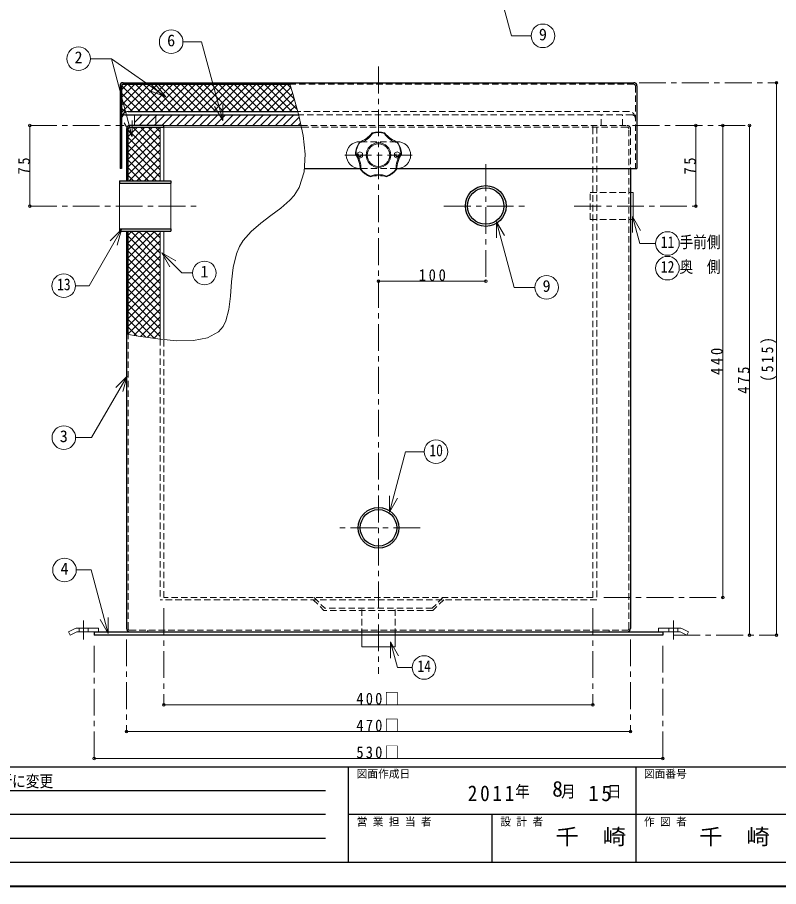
# Model space of a CAD drawing. Units: millimetres at full size, sheet at 1:5. Extents: x -1061 to 964, y -679 to 726.
# Drawn here: x -386 to 324, y -679 to 131 of the extents above; entities that cross this region are included whole.
import ezdxf
from ezdxf.enums import TextEntityAlignment as Align

# ---------------------------------------------------------------- set-up
doc = ezdxf.new("R2010")
doc.units = ezdxf.units.MM
doc.header["$LTSCALE"] = 5
doc.header["$PDMODE"] = 32
doc.header["$PDSIZE"] = 2.5
doc.linetypes.add('CHAIN1', pattern=[8, 5, -1, 1, -1])
doc.linetypes.add('DASHED1', pattern=[1.8, 1.2, -0.6])
doc.layers.add('0-0', color=7, linetype='Continuous', lineweight=18)
doc.styles.add('ＭＳ ゴシック', font='')
doc.styles.get('ＭＳ ゴシック').set_extended_font_data('MS Gothic')

msp = doc.modelspace()

# ---------------------------------------------------------------- linework, layer by layer
at = {"layer": '0-0'}
for p, q in [((-231.212, 108.608), (-213.827, 108.608)), ((-194.176, 35.267), (-213.827, 108.608)), ((-317.538, 92.825), (-297.925, 92.825)), ((-278.455, 20.162), (-297.925, 92.825)), ((-247.142, 57.266), (-297.925, 92.825)), ((-247.142, 57.266), (-256.784, 68.757)), ((-247.142, 57.266), (-261.237, 62.397)), ((-194.176, 35.267), (-194.176, 50.267)), ((-194.176, 35.267), (-201.676, 48.258)), ((-278.455, 20.162), (-285.955, 33.152)), ((-278.455, 20.162), (-278.455, 35.162)), ((-276.401, 30.457), (-276.401, 40.457)), ((-256.401, 30.457), (-256.401, 40.457)), ((-252.401, 28.957), (-252.401, -21.043)), ((-121.05, 30.457), (-248.901, 30.457)), ((-248.901, -21.043), (-248.901, 28.957)), ((-248.901, 28.957), (-120.723, 28.957)), ((-66.401, 15.457), (-65.335, 15.457)), ((-32.467, 15.457), (-31.401, 15.457)), ((-290.401, -23.193), (-290.401, -65.893)), ((-242.401, -65.893), (-242.401, -23.193)), ((186.099, -32.043), (188.599, -32.043)), ((188.599, -32.043), (188.599, -57.043)), ((188.011, -54.209), (188.011, -69.209)), ((188.011, -54.209), (195.511, -67.199)), ((188.011, -54.209), (194.779, -79.469)), ((61.25, -59.121), (61.25, -74.121)), ((61.25, -59.121), (68.75, -72.111)), ((186.099, -57.043), (188.599, -57.043)), ((-288.512, -66.495), (-318.744, -118.86)), ((-288.512, -66.495), (-299.118, -77.102)), ((-288.512, -66.495), (-292.394, -80.984)), ((-252.401, -68.043), (-252.401, -168.671)), ((-248.901, -168.997), (-248.901, -68.043)), ((194.779, -79.469), (209.544, -79.469)), ((-250.949, -88.134), (-237.959, -95.634)), ((-250.949, -88.134), (-243.449, -101.124)), ((-331.379, -118.86), (-318.744, -118.86)), ((-283.312, -203.005), (-316.468, -260.433)), ((-283.312, -203.005), (-293.918, -213.611)), ((-283.312, -203.005), (-287.194, -217.494)), ((-331.301, -260.433), (-316.468, -260.433)), ((-38.666, -329.804), (-23.604, -273.591)), ((-23.604, -273.591), (-6.277, -273.591)), ((-38.666, -329.804), (-38.666, -314.804)), ((-38.666, -329.804), (-31.166, -316.814)), ((-330.625, -383.864), (-316.85, -383.864)), ((-300.977, -443.102), (-316.85, -383.864)), ((-300.977, -443.102), (-300.977, -428.102)), ((-300.977, -443.102), (-308.477, -430.112)), ((-331.64, -438.413), (-337.901, -441.543)), ((-337.901, -441.543), (-336.335, -444.674)), ((-330.813, -441.913), (-336.335, -444.674)), ((-330.074, -438.043), (-309.901, -438.043)), ((-329.248, -441.543), (-313.901, -441.543)), ((-309.901, -438.043), (-309.901, -441.543)), ((-64.401, -455.543), (-64.401, -444.543)), ((-33.401, -455.543), (-33.401, -444.543)), ((212.099, -438.043), (212.099, -441.543)), ((232.273, -438.043), (212.099, -438.043)), ((231.447, -441.543), (216.099, -441.543)), ((233.012, -441.913), (238.534, -444.674)), ((233.838, -438.413), (240.099, -441.543)), ((240.099, -441.543), (238.534, -444.674)), ((-37.591, -450.955), (-30.091, -463.946)), ((-37.591, -450.955), (-37.591, -465.955)), ((-64.401, -455.543), (-33.401, -455.543))]:
    msp.add_line(p, q, dxfattribs=at)
at = {"layer": '0-0', "color": 4, "linetype": 'CHAIN1', "lineweight": 9}
for p, q in [((-48.901, 85.457), (-48.901, -480.543)), ((194.099, 70.457), (322.099, 70.457)), ((-373.901, 30.457), (-285.901, 30.457)), ((188.099, 30.457), (297.099, 30.457)), ((-80.401, 2.957), (-17.401, 2.957)), ((51.099, -5.543), (51.099, -114.543)), ((-373.901, -44.543), (-217.401, -44.543)), ((12.099, -44.543), (90.099, -44.543)), ((133.599, -44.543), (247.099, -44.543)), ((-9.901, -344.543), (-87.901, -344.543)), ((161.099, -409.543), (272.099, -409.543)), ((-248.901, -419.543), (-248.901, -509.543)), ((151.099, -419.543), (151.099, -509.543)), ((-323.901, -431.043), (-323.901, -448.543)), ((226.099, -431.043), (226.099, -448.543)), ((226.099, -444.543), (322.099, -444.543)), ((-283.901, -448.543), (-283.901, -534.543)), ((186.099, -448.543), (186.099, -534.543)), ((-313.901, -454.543), (-313.901, -559.543)), ((216.099, -454.543), (216.099, -559.543))]:
    msp.add_line(p, q, dxfattribs=at)
at = {"layer": '0-0', "color": 5, "lineweight": 25}
for p, q in [((-289.901, 67.457), (-289.901, -9.543)), ((-288.401, 67.457), (-288.401, -9.543)), ((-286.901, 70.457), (189.099, 70.457)), ((-286.901, 68.957), (-131.394, 68.957)), ((192.099, 67.457), (192.099, -9.543)), ((-282.401, 43.457), (-124.096, 43.457)), ((-285.401, 40.457), (-123.261, 40.457)), ((-283.901, 27.457), (-283.901, -21.043)), ((-282.401, -21.043), (-282.401, 27.457)), ((-248.901, 30.457), (-280.901, 30.457)), ((-280.901, 28.957), (-248.901, 28.957)), ((-248.901, 28.957), (-248.901, 30.457)), ((-288.401, -9.543), (-289.901, -9.543)), ((-117.881, -9.543), (-65.793, -9.543)), ((-32.009, -9.543), (192.099, -9.543)), ((186.099, -9.543), (186.099, -438.543)), ((-290.401, -21.043), (-242.401, -21.043)), ((-290.401, -21.043), (-290.401, -23.193)), ((-290.401, -23.193), (-242.401, -23.193)), ((-242.401, -21.043), (-242.401, -23.193)), ((-290.401, -65.893), (-242.401, -65.893)), ((-290.401, -65.893), (-290.401, -68.043)), ((-290.401, -68.043), (-242.401, -68.043)), ((-283.901, -68.043), (-283.901, -438.543)), ((-282.401, -164.255), (-282.401, -68.043)), ((-242.401, -65.893), (-242.401, -68.043)), ((-313.901, -441.543), (216.099, -441.543)), ((-313.901, -441.543), (-313.901, -444.543)), ((216.099, -444.543), (-313.901, -444.543)), ((216.099, -441.543), (216.099, -444.543))]:
    msp.add_line(p, q, dxfattribs=at)
at = {"layer": '0-0', "color": 4, "lineweight": 9}
for p, q in [((-288.401, 42.518), (-261.962, 68.957)), ((-288.401, 49.589), (-269.033, 68.957)), ((-288.401, 56.66), (-276.104, 68.957)), ((-288.401, 63.731), (-283.175, 68.957)), ((-288.372, 67.748), (-264.081, 43.457)), ((-282.51, 68.957), (-257.01, 43.457)), ((-280.391, 43.457), (-254.891, 68.957)), ((-275.439, 68.957), (-249.939, 43.457)), ((-273.32, 43.457), (-247.82, 68.957)), ((-268.368, 68.957), (-242.868, 43.457)), ((-266.249, 43.457), (-240.749, 68.957)), ((-261.297, 68.957), (-235.797, 43.457)), ((-259.178, 43.457), (-233.678, 68.957)), ((-254.226, 68.957), (-228.726, 43.457)), ((-252.107, 43.457), (-226.607, 68.957)), ((-247.155, 68.957), (-221.655, 43.457)), ((-245.036, 43.457), (-219.536, 68.957)), ((-240.084, 68.957), (-214.584, 43.457)), ((-237.965, 43.457), (-212.465, 68.957)), ((-233.013, 68.957), (-207.513, 43.457)), ((-230.894, 43.457), (-205.394, 68.957)), ((-225.942, 68.957), (-200.442, 43.457)), ((-223.823, 43.457), (-198.323, 68.957)), ((-218.87, 68.957), (-193.37, 43.457)), ((-216.751, 43.457), (-191.251, 68.957)), ((-211.799, 68.957), (-186.299, 43.457)), ((-209.68, 43.457), (-184.18, 68.957)), ((-204.728, 68.957), (-179.228, 43.457)), ((-202.609, 43.457), (-177.109, 68.957)), ((-197.657, 68.957), (-172.157, 43.457)), ((-195.538, 43.457), (-170.038, 68.957)), ((-190.586, 68.957), (-165.086, 43.457)), ((-188.467, 43.457), (-162.967, 68.957)), ((-183.515, 68.957), (-158.015, 43.457)), ((-181.396, 43.457), (-155.896, 68.957)), ((-176.444, 68.957), (-150.944, 43.457)), ((-174.325, 43.457), (-148.825, 68.957)), ((-169.373, 68.957), (-143.873, 43.457)), ((-167.254, 43.457), (-141.754, 68.957)), ((-162.302, 68.957), (-136.802, 43.457)), ((-160.183, 43.457), (-134.683, 68.957)), ((-155.231, 68.957), (-129.731, 43.457)), ((-153.112, 43.457), (-130.524, 66.045)), ((-148.16, 68.957), (-124.65, 45.446)), ((-141.089, 68.957), (-127.376, 55.244)), ((-134.018, 68.957), (-130.275, 65.214)), ((322.099, 70.457), (322.099, -444.543)), ((-288.401, 60.705), (-271.152, 43.457)), ((-146.041, 43.457), (-128.896, 60.602)), ((-288.401, 53.634), (-278.223, 43.457)), ((-138.97, 43.457), (-127.334, 55.093)), ((-131.899, 43.457), (-125.794, 49.561)), ((-288.401, 46.563), (-284.796, 42.958)), ((-124.828, 43.457), (-124.255, 44.029)), ((-288.401, 39.492), (-288.134, 39.225)), ((-276.401, 33.305), (-269.249, 40.457)), ((-276.401, 40.376), (-276.32, 40.457)), ((-272.178, 30.457), (-262.178, 40.457)), ((-265.107, 30.457), (-255.107, 40.457)), ((-258.036, 30.457), (-248.036, 40.457)), ((-250.965, 30.457), (-240.965, 40.457)), ((-243.894, 30.457), (-233.894, 40.457)), ((-236.823, 30.457), (-226.823, 40.457)), ((-229.751, 30.457), (-219.751, 40.457)), ((-222.68, 30.457), (-212.68, 40.457)), ((-215.609, 30.457), (-205.609, 40.457)), ((-208.538, 30.457), (-198.538, 40.457)), ((-201.467, 30.457), (-191.467, 40.457)), ((-194.396, 30.457), (-184.396, 40.457)), ((-187.325, 30.457), (-177.325, 40.457)), ((-180.254, 30.457), (-170.254, 40.457)), ((-173.183, 30.457), (-163.183, 40.457)), ((-166.112, 30.457), (-156.112, 40.457)), ((-159.041, 30.457), (-149.041, 40.457)), ((-151.97, 30.457), (-141.97, 40.457)), ((-144.899, 30.457), (-134.899, 40.457)), ((-137.828, 30.457), (-127.828, 40.457)), ((-130.757, 30.457), (-122.788, 38.425)), ((-123.685, 30.457), (-121.522, 32.62)), ((-373.901, 30.457), (-373.901, -44.543)), ((-282.401, -0.979), (-252.465, 28.957)), ((-282.401, 6.092), (-259.536, 28.957)), ((-282.401, 13.163), (-266.607, 28.957)), ((-282.401, 20.234), (-273.678, 28.957)), ((-282.401, 27.305), (-280.749, 28.957)), ((-282.401, 26.421), (-252.401, -3.579)), ((-277.865, 28.957), (-252.401, 3.492)), ((-270.794, 28.957), (-252.401, 10.563)), ((-263.723, 28.957), (-252.401, 17.634)), ((-256.652, 28.957), (-252.401, 24.705)), ((247.099, 30.457), (247.099, -44.543)), ((272.099, 30.457), (272.099, -409.543)), ((297.099, 30.457), (297.099, -444.543)), ((-282.401, -8.05), (-252.401, 21.95)), ((-282.401, 19.35), (-252.401, -10.65)), ((-282.401, -15.121), (-252.401, 14.879)), ((-282.401, 12.279), (-252.401, -17.721)), ((-282.401, 5.208), (-256.15, -21.043)), ((-281.251, -21.043), (-252.401, 7.808)), ((-274.18, -21.043), (-252.401, 0.736)), ((-282.401, -1.863), (-263.221, -21.043)), ((-267.109, -21.043), (-252.401, -6.335)), ((-282.401, -8.935), (-270.292, -21.043)), ((-282.401, -16.006), (-277.363, -21.043)), ((-260.038, -21.043), (-252.401, -13.406)), ((-252.967, -21.043), (-252.401, -20.477)), ((-282.401, -71.69), (-278.754, -68.043)), ((-282.401, -78.761), (-271.683, -68.043)), ((-282.401, -85.832), (-264.612, -68.043)), ((-282.401, -92.903), (-257.541, -68.043)), ((-282.401, -99.974), (-252.401, -69.974)), ((-282.401, -72.574), (-252.401, -102.574)), ((-279.86, -68.043), (-252.401, -95.503)), ((-272.789, -68.043), (-252.401, -88.432)), ((-265.718, -68.043), (-252.401, -81.361)), ((-258.647, -68.043), (-252.401, -74.29)), ((-282.401, -107.045), (-252.401, -77.045)), ((-282.401, -79.645), (-252.401, -109.645)), ((-282.401, -114.116), (-252.401, -84.116)), ((-282.401, -86.716), (-252.401, -116.716)), ((-282.401, -121.187), (-252.401, -91.187)), ((-282.401, -93.787), (-252.401, -123.787)), ((-282.401, -128.258), (-252.401, -98.258)), ((-282.401, -100.858), (-252.401, -130.858)), ((-282.401, -135.33), (-252.401, -105.33)), ((-282.401, -107.929), (-252.401, -137.929)), ((-282.401, -142.401), (-252.401, -112.401)), ((-282.401, -115.001), (-252.401, -145.001)), ((-282.401, -149.472), (-252.401, -119.472)), ((51.099, -114.543), (-48.901, -114.543)), ((-282.401, -122.072), (-252.401, -152.072)), ((-282.401, -156.543), (-252.401, -126.543)), ((-282.401, -129.143), (-252.401, -159.143)), ((-282.401, -163.614), (-252.401, -133.614)), ((-282.401, -136.214), (-252.401, -166.214)), ((-282.401, -143.285), (-257.668, -168.018)), ((-276.871, -165.156), (-252.401, -140.685)), ((-282.401, -150.356), (-265.943, -166.814)), ((-270.758, -166.113), (-252.401, -147.756)), ((-282.401, -157.427), (-274.244, -165.584)), ((-264.585, -167.011), (-252.401, -154.827)), ((-258.412, -167.909), (-252.401, -161.898)), ((-248.901, -509.543), (151.099, -509.543)), ((-283.901, -534.543), (186.099, -534.543)), ((-313.901, -559.543), (216.099, -559.543))]:
    msp.add_line(p, q, dxfattribs=at)
at = {"layer": '0-0', "linetype": 'DASHED1'}
for p, q in [((189.099, 68.957), (-131.394, 68.957)), ((190.599, 67.457), (190.599, -9.543)), ((184.599, 43.457), (-124.096, 43.457)), ((187.599, 40.457), (-123.261, 40.457)), ((-121.05, 30.457), (183.099, 30.457)), ((183.099, 28.957), (-120.723, 28.957)), ((151.099, 28.957), (151.099, 30.457)), ((151.099, -409.543), (151.099, 28.957)), ((154.599, 28.957), (154.599, -411.543)), ((184.599, -438.543), (184.599, 27.457)), ((186.099, 27.457), (186.099, -9.543)), ((-32.009, -9.543), (-65.793, -9.543)), ((-282.401, -438.543), (-282.401, -164.255)), ((-252.401, -168.671), (-252.401, -411.543)), ((-248.901, -409.543), (-248.901, -168.997)), ((154.599, -411.543), (-252.401, -411.543)), ((151.099, -409.543), (-248.901, -409.543)), ((-280.901, -440.043), (183.099, -440.043)), ((-263.901, -440.043), (-263.901, -441.543)), ((166.099, -440.043), (166.099, -441.543))]:
    msp.add_line(p, q, dxfattribs=at)
at = {"layer": '0-0', "color": 4, "linetype": 'DASHED1', "lineweight": 9}
for p, q in [((158.599, 30.457), (158.599, 40.457)), ((178.599, 30.457), (178.599, 40.457)), ((-32.467, 15.457), (-65.335, 15.457)), ((-68.901, 4.707), (-66.401, 5.957)), ((-68.901, 4.707), (-68.901, 1.207)), ((-66.401, -0.043), (-68.901, 1.207)), ((-66.401, 5.957), (-63.901, 4.707)), ((-63.901, 1.207), (-66.401, -0.043)), ((-63.901, 4.707), (-63.901, 1.207)), ((-31.401, 5.957), (-33.901, 4.707)), ((-33.901, 4.707), (-33.901, 1.207)), ((-33.901, 1.207), (-31.401, -0.043)), ((-28.901, 4.707), (-31.401, 5.957)), ((-31.401, -0.043), (-28.901, 1.207)), ((-28.901, 4.707), (-28.901, 1.207)), ((148.599, -57.043), (186.099, -57.043)), ((-109.729, -411.543), (-99.729, -421.543)), ((-108.901, -409.543), (-98.901, -419.543)), ((11.099, -409.543), (1.099, -419.543)), ((11.928, -411.543), (1.928, -421.543)), ((1.099, -419.543), (-98.901, -419.543)), ((-64.401, -444.543), (-64.401, -419.543)), ((-33.401, -444.543), (-33.401, -419.543)), ((1.928, -421.543), (-99.729, -421.543)), ((-328.101, -438.043), (-328.101, -441.543)), ((-319.701, -438.043), (-319.701, -441.543)), ((221.899, -438.043), (221.899, -441.543)), ((230.299, -438.043), (230.299, -441.543))]:
    msp.add_line(p, q, dxfattribs=at)
at = {"layer": '0-0', "color": 6, "lineweight": 25}
for p, q in [((-1038.901, -567.258), (941.099, -567.258)), ((-76.758, -656.543), (-76.758, -567.258)), ((191.099, -567.258), (191.099, -656.543)), ((-562.472, -589.579), (-98.186, -589.579)), ((-98.186, -611.9), (-562.472, -611.9)), ((941.099, -611.9), (-76.758, -611.9)), ((57.171, -656.543), (57.171, -611.9)), ((-98.186, -634.222), (-562.472, -634.222)), ((941.099, -656.543), (-1038.901, -656.543))]:
    msp.add_line(p, q, dxfattribs=at)
at = {"layer": '0-0', "color": 1, "lineweight": 40}
msp.add_line((963.599, -679.043), (-1061.401, -679.043), dxfattribs=at)
at = {"layer": '0-0'}
for points in [[(53.811, 193.442), (75.064, 114.125), (93.424, 114.125)], [(-131.843, 70.457), (-128.471, 59.182), (-123.123, 39.959), (-119.061, 21.336), (-117.102, 3.692), (-118.061, -12.592), (-122.751, -27.136), (-127.503, -34.625), (-131.553, -39.191), (-139.846, -46.497), (-149.127, -53.465), (-158.618, -60.535), (-167.54, -68.149), (-175.116, -76.747), (-178.586, -82.358), (-181.434, -89.061), (-184.485, -101.733), (-186.011, -115.132), (-186.975, -128.459), (-188.34, -140.917), (-191.07, -151.708), (-193.659, -156.888), (-197.949, -161.824), (-208.2, -167.44), (-221.494, -169.97), (-237.166, -170.09), (-254.552, -168.471), (-272.988, -165.788), (-283.901, -164.01)], [(61.25, -59.121), (77.663, -120.374), (96.843, -120.374)], [(-250.949, -88.134), (-232.148, -106.935), (-222.201, -106.935)], [(-37.591, -450.955), (-31.203, -474.795), (-17.406, -474.795)]]:
    msp.add_lwpolyline(points, dxfattribs=at)
at = {"layer": '0-0', "color": 4, "linetype": 'DASHED1', "lineweight": 9}
msp.add_lwpolyline([(148.599, -57.043), (148.599, -32.043), (186.099, -32.043)], dxfattribs=at)
at = {"layer": '0-0'}
for centre, radius in [((104.424, 114.125), 11), ((-242.212, 108.608), 11), ((-328.538, 92.825), 11), ((-48.901, 2.957), 10.5), ((220.544, -79.469), 11), ((-211.201, -106.935), 11), ((220.544, -102.469), 11), ((-342.379, -118.86), 11), ((107.843, -120.374), 11), ((-342.301, -260.433), 11), ((4.723, -273.591), 11), ((-341.625, -383.864), 11), ((-6.406, -474.795), 11)]:
    msp.add_circle(centre, radius, dxfattribs=at)
at = {"layer": '0-0', "color": 4, "lineweight": 9}
msp.add_circle((-48.901, 2.957), 11.5, dxfattribs=at)
at = {"layer": '0-0', "color": 4, "linetype": 'DASHED1', "lineweight": 9}
for centre in [(-66.401, 2.957), (-31.401, 2.957)]:
    msp.add_circle(centre, 1.5, dxfattribs=at)
at = {"layer": '0-0', "color": 5, "lineweight": 25}
for centre, radius in [((51.099, -44.543), 19), ((51.099, -44.543), 17), ((-48.901, -344.543), 19), ((-48.901, -344.543), 17)]:
    msp.add_circle(centre, radius, dxfattribs=at)
for centre, radius, start, end in [((-286.901, 67.457), 3, 90, 180), ((-286.901, 67.457), 1.5, 90, 180), ((189.099, 67.457), 3, 0, 90), ((-282.401, 37.457), 6, 90, 180), ((-285.401, 37.457), 3, 90, 180), ((-280.901, 27.457), 3, 90, 180), ((-280.901, 27.457), 1.5, 90, 180), ((-280.901, -438.543), 3, 180, 270), ((183.099, -438.543), 3, 270, 0)]:
    msp.add_arc(centre, radius, start, end, dxfattribs=at)
at = {"layer": '0-0', "linetype": 'DASHED1'}
for centre, radius, start, end in [((189.099, 67.457), 1.5, 0, 90), ((184.599, 37.457), 6, 0, 90), ((187.599, 37.457), 3, 0, 90), ((183.099, 27.457), 3, 0, 90), ((183.099, 27.457), 1.5, 0, 90), ((-280.901, -438.543), 1.5, 180, 270), ((183.099, -438.543), 1.5, 270, 0)]:
    msp.add_arc(centre, radius, start, end, dxfattribs=at)
at = {"layer": '0-0'}
for centre, radius, start, end in [((-48.901, 2.957), 21.5, 74.5, 105.5), ((-77.742, 42.653), 29.893, 291.41115, 320.58885), ((-70.652, 32.895), 18.831, 283.0119, 328.9881), ((-48.901, 2.957), 21, 74.5, 105.5), ((-27.149, 32.895), 18.831, 211.0119, 256.9881), ((-20.059, 42.653), 29.893, 219.41115, 248.58885), ((-66.401, 2.957), 12.5, 90, 270), ((-48.901, 2.957), 21.5, 146.5, 177.5), ((-48.901, 2.957), 21, 146.5, 177.5), ((-31.401, 2.957), 12.5, 270, 90), ((-48.901, 2.957), 21, 2.5, 33.5), ((-48.901, 2.957), 21.5, 2.5, 33.5), ((-95.567, -12.206), 29.893, 3.41115, 32.58885), ((-84.095, -8.479), 18.831, 355.0119, 40.9881), ((-13.706, -8.479), 18.831, 139.0119, 184.9881), ((-2.235, -12.206), 29.893, 147.41115, 176.58885), ((-48.901, 2.957), 21.5, 218.5, 249.5), ((-48.901, 2.957), 21, 218.5, 249.5), ((-48.901, -34.049), 18.831, 67.0119, 112.9881), ((-48.901, 2.957), 21, 290.5, 321.5), ((-48.901, 2.957), 21.5, 290.5, 321.5), ((-48.901, -46.111), 29.893, 75.41115, 104.58885), ((-330.074, -441.543), 3.5, 90, 116.56505), ((-329.248, -445.043), 3.5, 90, 116.56505), ((231.447, -445.043), 3.5, 63.43495, 90), ((232.273, -441.543), 3.5, 63.43495, 90)]:
    msp.add_arc(centre, radius, start, end, dxfattribs=at)
at = {"layer": '0-0', "color": 4}
for p in [(322.099, 70.457), (-373.901, 30.457), (247.099, 30.457), (272.099, 30.457), (297.099, 30.457), (-373.901, -44.543), (247.099, -44.543), (-48.901, -114.543), (51.099, -114.543), (272.099, -409.543), (297.099, -444.543), (322.099, -444.543), (-248.901, -509.543), (151.099, -509.543), (-283.901, -534.543), (186.099, -534.543), (-313.901, -559.543), (216.099, -559.543)]:
    msp.add_point(p, dxfattribs=at)

# ---------------------------------------------------------------- texts
at = {"layer": '0-0', "style": 'ＭＳ ゴシック'}
for s, height, p in [('6', 11, (-245.962, 101.108)), ('9', 11, (100.674, 106.625)), ('2', 11, (-332.288, 85.325)), ('1', 11, (-214.951, -114.435)), ('9', 11, (104.093, -127.874)), ('3', 11, (-346.051, -267.933)), ('4', 11, (-345.375, -391.364)), ('図面作成日', 7.331, (-69.258, -579.758)), ('図面番号', 7.331, (198.599, -579.758)), ('8', 14.66, (113.099, -599.579)), ('営 業 担 当 者', 7.331, (-69.258, -624.4)), ('設 計 者', 7.331, (64.671, -624.4)), ('作 図 者', 7.331, (198.599, -624.4))]:
    msp.add_text(s, height=height, dxfattribs=at).set_placement(p, align=Align.BOTTOM_LEFT)
for s, height, width, p in [('手前側', 11, 0.85, (231.794, -86.969)), ('11', 11, 0.85, (214.294, -86.969)), ('12', 11, 0.85, (214.294, -109.969)), ('奥\u3000側', 11, 0.85, (231.794, -109.969)), ('13', 11, 0.85, (-348.629, -126.36)), ('10', 11, 0.85, (-1.527, -281.091)), ('14', 11, 0.85, (-12.656, -482.295)), ('2010,07,18 ⑦ ﾉﾌﾞｽﾀｰ付2ヶ所に変更', 11, 0.85, (-562.472, -589.579)), ('千\u3000崎', 14.66, 1.1, (116.099, -644.222)), ('千\u3000崎', 14.66, 1.1, (250.028, -644.222))]:
    msp.add_text(s, height=height, dxfattribs=dict(at, width=width)).set_placement(p, align=Align.BOTTOM_LEFT)
at = {"layer": '0-0', "char_height": 11, "attachment_point": 7, "rotation": 90, "style": 'ＭＳ ゴシック'}
for s, insert in [('\\T1.36;\\W0.9;75', (-373.901, -15.168)), ('\\T1.36;\\W0.9;75', (247.099, -15.168)), ('\\T1.38;\\W0.85;(515)', (322.099, -208.293)), ('\\T1.38;\\W0.9;440', (272.099, -202.043)), ('\\T1.38;\\W0.9;475', (297.099, -219.543))]:
    msp.add_mtext(s, dxfattribs=dict(at, insert=insert))
at = {"layer": '0-0', "attachment_point": 7, "style": 'ＭＳ ゴシック'}
for s, insert, char_height in [('\\T1.38;\\W0.9;100', (-11.401, -114.543), 11), ('\\T1.3;\\W0.9;400□', (-69.526, -509.543), 11), ('\\T1.3;\\W0.9;470□', (-69.526, -534.543), 11), ('\\T1.3;\\W0.9;530□', (-69.526, -559.543), 11), ('\\T1.27;\\W0.9;年\\~\\~\\~月\\~\\~\\~日', (78.599, -597.079), 11), ('\\T1.28;\\W0.9;2011', (34.349, -599.579), 14.66), ('\\T1.27;\\W0.95;15', (146.849, -599.579), 14.66)]:
    msp.add_mtext(s, dxfattribs=dict(at, insert=insert, char_height=char_height))

doc.saveas('drawing.dxf')
